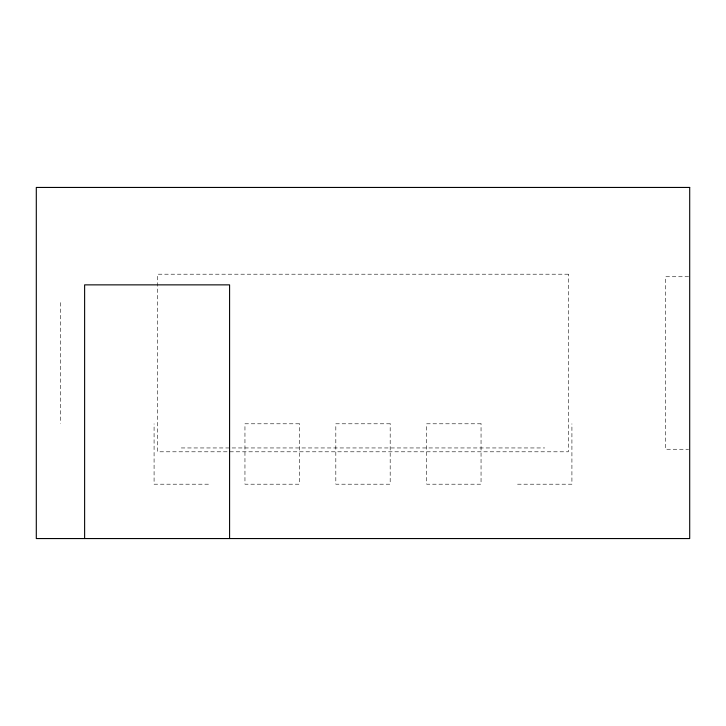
<?xml version="1.0" encoding="UTF-8"?>
<svg xmlns="http://www.w3.org/2000/svg" width="726" height="726" viewBox="0 0 726 726"><rect width="100%" height="100%" fill="white"/><g stroke="black" fill="none" stroke-linecap="round" stroke-linejoin="round"><path stroke-width="0.54" stroke-dasharray="3.63 2.72" d="M688.602 276.742L665.542 276.742L665.542 449.258L688.602 449.258M181.264 447.951L544.736 447.951M208.453 484.197L154.084 484.197L154.084 423.793M517.547 484.197L571.916 484.197L571.916 423.793M60.458 302.597L60.458 423.403M568.34 274.201L157.66 274.201L157.66 451.799L568.34 451.799L568.34 274.201M299.312 423.793L244.952 423.793L244.952 484.197L299.312 484.197L299.312 423.793M390.18 423.793L335.82 423.793L335.82 484.197L390.18 484.197L390.18 423.793M481.048 423.793L426.688 423.793L426.688 484.197L481.048 484.197L481.048 423.793"/><path stroke-width="1.09" d="M229.588 538.556L229.588 284.864L84.624 284.864L84.624 538.556M689.7 187.444L36.3 187.444L36.3 538.556L689.7 538.556L689.7 187.444"/></g></svg>
